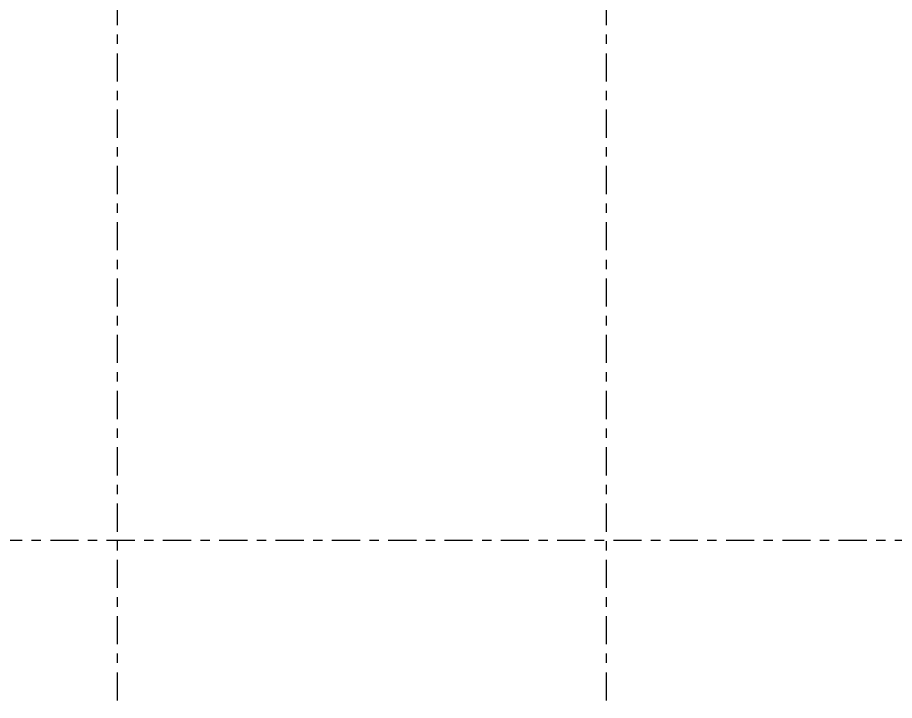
# Model space of a CAD drawing. Header units: millimetres. Extents: x -49 to 773, y -77 to 497.
# Drawn here: x 388.5 to 481.9, y 165.5 to 238.3 of the extents above; entities that cross this region are included whole.
import ezdxf

# ---------------------------------------------------------------- set-up
doc = ezdxf.new("R2010")
doc.units = ezdxf.units.MM
doc.linetypes.add('XKITLINE03', pattern=[6, 3, -1, 1, -1])
doc.layers.add('S-grid', color=1, linetype='Continuous', lineweight=0)
doc.styles.add('ARIAL', font='ARIAL.TTF')

# ---------------------------------------------------------------- blocks, each defined once
blk = doc.blocks.new('*A960')
at = {"layer": 'S-grid', "color": 1, "linetype": 'XKITLINE03', "lineweight": 0}
blk.add_line((-10, 182.561), (571.596, 182.561), dxfattribs=at)
blk = doc.blocks.new('*A1222')
at = {"layer": 'S-grid', "color": 1, "linetype": 'XKITLINE03', "lineweight": 0}
for p, q in [((451.25, 278.404), (451.25, 306.103)), ((451.25, 165.458), (451.25, 268.65))]:
    blk.add_line(p, q, dxfattribs=at)
at = {"layer": 'S-grid', "color": 3, "style": 'ARIAL', "width": 0.85}
blk.add_text('T2', height=3, dxfattribs=at).set_placement((448.916, 307.103))
blk = doc.blocks.new('*A1223')
at = {"layer": 'S-grid', "color": 1, "linetype": 'XKITLINE03', "lineweight": 0}
blk.add_line((399.167, 165.458), (399.167, 306.103), dxfattribs=at)
at = {"layer": 'S-grid', "color": 3, "style": 'ARIAL', "width": 0.85}
blk.add_text('T1', height=3, dxfattribs=at).set_placement((396.832, 307.103))

msp = doc.modelspace()

# ---------------------------------------------------------------- block references
at = {"lineweight": 0}
for name in ['*A1223', '*A1222', '*A960']:
    msp.add_blockref(name, (0, 0), dxfattribs=at)

doc.saveas('drawing.dxf')
